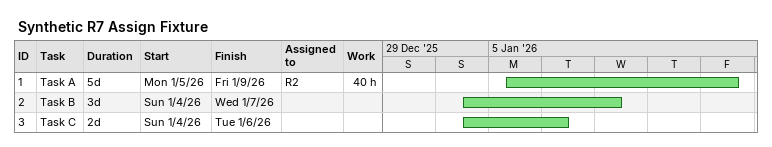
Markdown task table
Synthetic R7 Assign Fixture

| ID | Task | Duration | Start | Finish | Resources | Work (h) |
|---|---|---|---|---|---|---|
| 1 | Task A | 5d | 2026-01-05 | 2026-01-09 | R2 | 40 |
| 2 | Task B | 3d | 2026-01-04 | 2026-01-07 |  |  |
| 3 | Task C | 2d | 2026-01-04 | 2026-01-06 |  |  |
